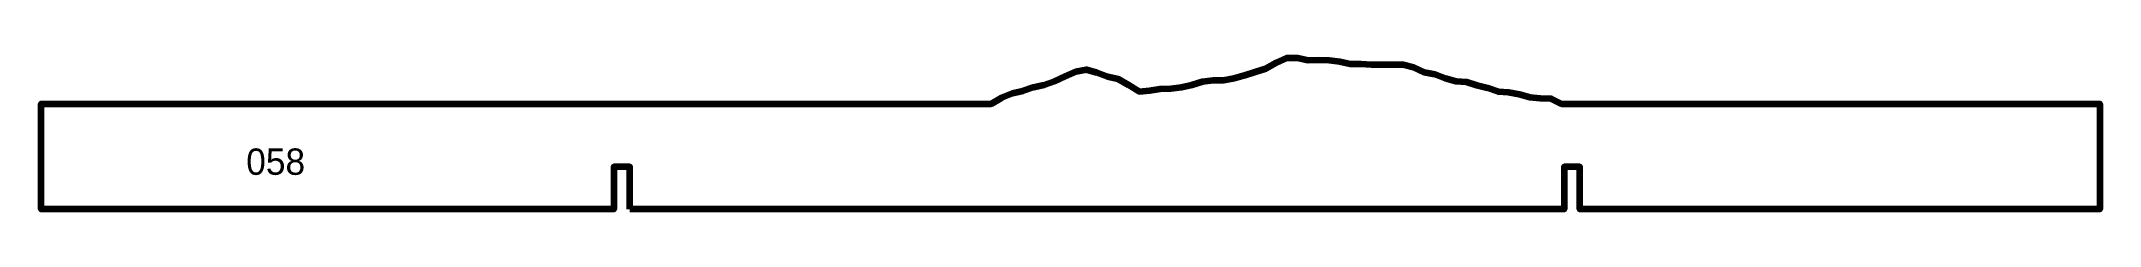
# Model space of a CAD drawing. Header units: centimetres. Extents: x -1 to 38, y -2 to 0.9.
import ezdxf
from ezdxf.enums import TextEntityAlignment as Align

# ---------------------------------------------------------------- set-up
doc = ezdxf.new("R2010")
doc.units = ezdxf.units.CM
doc.layers.add('Section-Plate', color=1, linetype='CONTINUOUS', lineweight=158)
doc.styles.add('LiberationSerif', font='LiberationSerif-Regular.ttf')

msp = doc.modelspace()

# ---------------------------------------------------------------- linework, layer by layer
at = {"layer": 'Section-Plate'}
msp.add_lwpolyline([(10.15, -2), (10.15, -1.2), (9.85, -1.2), (9.85, -2), (-1, -2), (-1, 0), (-1, 0), (-0.8, 0), (-0.6, 0), (-0.4, 0), (-0.2, 0), (0, 0), (0.2, 0), (0.4, 0), (0.6, 0), (0.8, 0), (1, 0), (1.2, 0), (1.4, 0), (1.6, 0), (1.8, 0), (2, 0), (2.2, 0), (2.4, 0), (2.6, 0), (2.8, 0), (3, 0), (3.2, 0), (3.4, 0), (3.6, 0), (3.8, 0), (4, 0), (4.2, 0), (4.4, 0), (4.6, 0), (4.8, 0), (5, 0), (5.2, 0), (5.4, 0), (5.6, 0), (5.8, 0), (6, 0), (6.2, 0), (6.4, 0), (6.6, 0), (6.8, 0), (7, 0), (7.2, 0), (7.4, 0), (7.6, 0), (7.8, 0), (8, 0), (8.2, 0), (8.4, 0), (8.6, 0), (8.8, 0), (9, 0), (9.2, 0), (9.4, 0), (9.6, 0), (9.8, 0), (10, 0), (10.2, 0), (10.4, 0), (10.6, 0), (10.8, 0), (11, 0), (11.2, 0), (11.4, 0), (11.6, 0), (11.8, 0), (12, 0), (12.2, 0), (12.4, 0), (12.6, 0), (12.8, 0), (13, 0), (13.2, 0), (13.4, 0), (13.6, 0), (13.8, 0), (14, 0), (14.2, 0), (14.4, 0), (14.6, 0), (14.8, 0), (15, 0), (15.2, 0), (15.4, 0), (15.6, 0), (15.8, 0), (16, 0), (16.2, 0), (16.4, 0), (16.6, 0), (16.8, 0), (17, 0), (17.2, 0.118), (17.4, 0.198), (17.6, 0.242), (17.8, 0.312), (18, 0.358), (18.2, 0.428), (18.4, 0.522), (18.6, 0.609), (18.8, 0.648), (19, 0.594), (19.2, 0.519), (19.4, 0.471), (19.6, 0.358), (19.8, 0.234), (20, 0.249), (20.2, 0.282), (20.4, 0.289), (20.6, 0.317), (20.8, 0.356), (21, 0.425), (21.2, 0.448), (21.4, 0.449), (21.6, 0.487), (21.8, 0.542), (22, 0.608), (22.2, 0.67), (22.4, 0.783), (22.6, 0.869), (22.8, 0.869), (23, 0.83), (23.2, 0.832), (23.4, 0.824), (23.6, 0.802), (23.8, 0.756), (24, 0.756), (24.2, 0.744), (24.4, 0.746), (24.6, 0.746), (24.8, 0.742), (25, 0.691), (25.2, 0.602), (25.4, 0.562), (25.6, 0.484), (25.8, 0.428), (26, 0.418), (26.2, 0.352), (26.4, 0.303), (26.6, 0.234), (26.8, 0.217), (27, 0.181), (27.2, 0.127), (27.4, 0.103), (27.6, 0.102), (27.8, 0), (28, 0), (28.2, 0), (28.4, 0), (28.6, 0), (28.8, 0), (29, 0), (29.2, 0), (29.4, 0), (29.6, 0), (29.8, 0), (30, 0), (30.2, 0), (30.4, 0), (30.6, 0), (30.8, 0), (31, 0), (31.2, 0), (31.4, 0), (31.6, 0), (31.8, 0), (32, 0), (32.2, 0), (32.4, 0), (32.6, 0), (32.8, 0), (33, 0), (33.2, 0), (33.4, 0), (33.6, 0), (33.8, 0), (34, 0), (34.2, 0), (34.4, 0), (34.6, 0), (34.8, 0), (35, 0), (35.2, 0), (35.4, 0), (35.6, 0), (35.8, 0), (36, 0), (36.2, 0), (36.4, 0), (36.6, 0), (36.8, 0), (37, 0), (37.2, 0), (37.4, 0), (37.6, 0), (37.8, 0), (38, 0), (38, 0), (38, -2), (28.15, -2), (28.15, -1.2), (27.85, -1.2), (27.85, -2), (10.15, -2)], dxfattribs=at)

# ---------------------------------------------------------------- texts
at = {"color": 3, "style": 'LiberationSerif'}
msp.add_text('058', height=0.5, dxfattribs=at).set_placement((4, -1.1), align=Align.MIDDLE_RIGHT)

doc.saveas('drawing.dxf')
